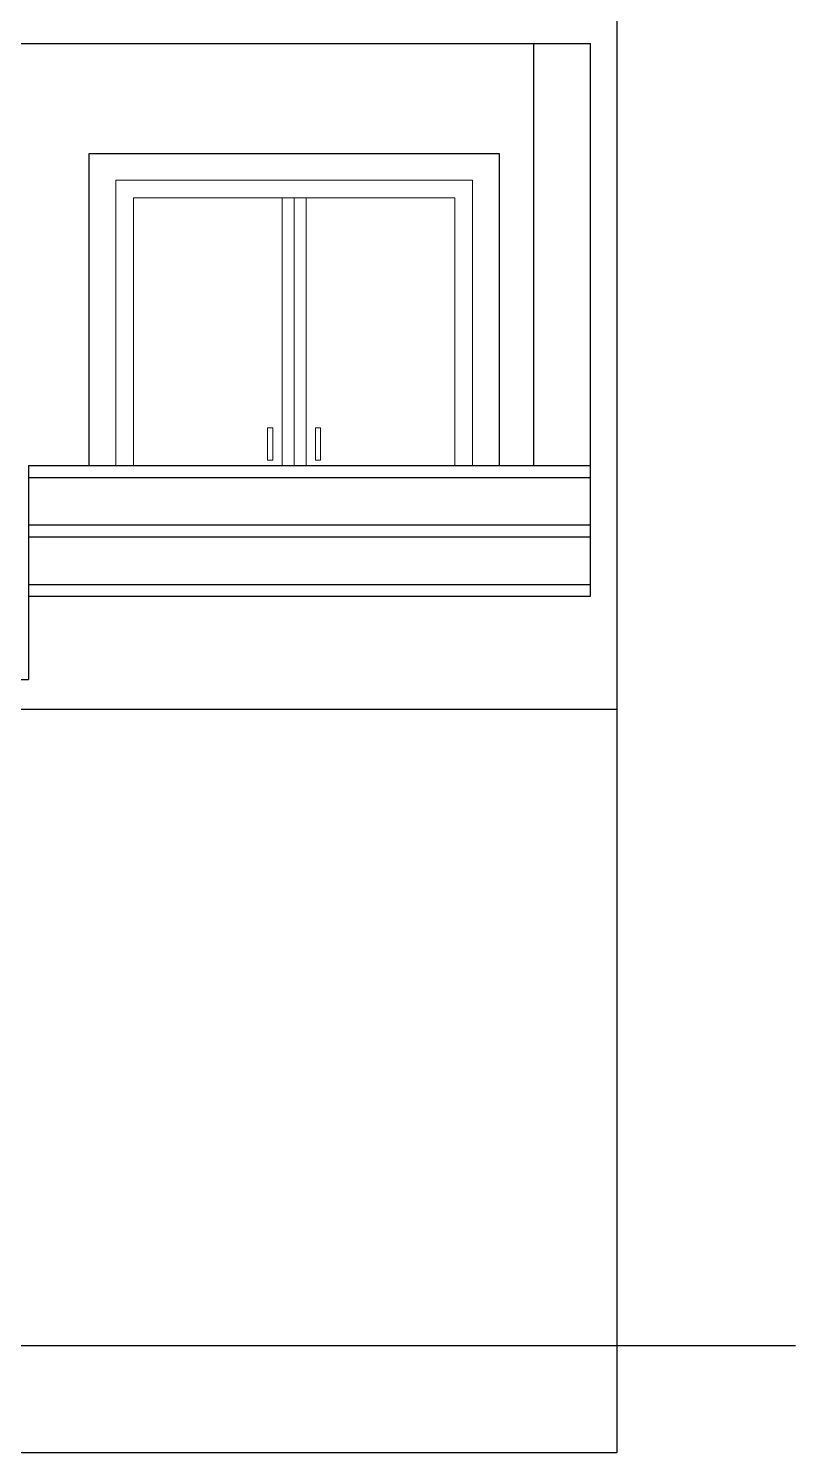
# Model space of a CAD drawing. Header units: inches. Extents: x -4962553 to -4957717, y -3263817 to -3261572.
# Drawn here: x -4961478.7 to -4961349.7, y -3263450.3 to -3263210.8 of the extents above; entities that cross this region are included whole.
import ezdxf

# ---------------------------------------------------------------- set-up
doc = ezdxf.new("R2010")
doc.units = ezdxf.units.IN
doc.header["$LTSCALE"] = 2
doc.header["$MEASUREMENT"] = 0
doc.layers.get('0').update_dxf_attribs({"linetype": 'CONTINUOUS'})
doc.layers.add('window', color=4, linetype='CONTINUOUS', lineweight=13)

msp = doc.modelspace()

# ---------------------------------------------------------------- linework, layer by layer
at = {"ltscale": 0.5}
for p, q in [((-4961379.65, -3263320.25), (-4961379.65, -3263208.25)), ((-4961538.65, -3263213.25), (-4961384.15, -3263213.25)), ((-4961393.65, -3263284.25), (-4961393.65, -3263213.25)), ((-4961384.15, -3263306.25), (-4961384.15, -3263213.25)), ((-4961478.65, -3263284.25), (-4961384.15, -3263284.25)), ((-4961478.65, -3263284.25), (-4961478.65, -3263320.25)), ((-4961478.65, -3263286.25), (-4961384.15, -3263286.25)), ((-4961478.65, -3263294.25), (-4961384.15, -3263294.25)), ((-4961478.65, -3263296.25), (-4961384.15, -3263296.25)), ((-4961478.65, -3263304.25), (-4961384.15, -3263304.25)), ((-4961478.65, -3263306.25), (-4961384.15, -3263306.25)), ((-4961538.65, -3263320.25), (-4961478.65, -3263320.25)), ((-4961379.65, -3263432.25), (-4961379.65, -3263320.25)), ((-4961697.78, -3263325.25), (-4961379.65, -3263325.25)), ((-4961697.78, -3263432.25), (-4961379.65, -3263432.25)), ((-4961379.65, -3263432.25), (-4961349.65, -3263432.25)), ((-4961379.65, -3263450.25), (-4961379.65, -3263432.25)), ((-4961697.78, -3263450.25), (-4961379.65, -3263450.25))]:
    msp.add_line(p, q, dxfattribs=at)
msp.add_lwpolyline([(-4961468.47, -3263284.25), (-4961468.47, -3263231.75), (-4961399.47, -3263231.75), (-4961399.47, -3263284.25)], dxfattribs=at)
at = {"layer": 'window'}
for p, q in [((-4961435.97, -3263239.25), (-4961435.97, -3263284.25)), ((-4961433.97, -3263239.25), (-4961433.97, -3263284.25)), ((-4961431.97, -3263239.25), (-4961431.97, -3263284.25))]:
    msp.add_line(p, q, dxfattribs=at)
for points in [[(-4961463.97, -3263284.25), (-4961463.97, -3263236.25), (-4961403.97, -3263236.25), (-4961403.97, -3263284.25)], [(-4961460.97, -3263284.25), (-4961460.97, -3263239.25), (-4961406.97, -3263239.25), (-4961406.97, -3263284.25)]]:
    msp.add_lwpolyline(points, dxfattribs=at)
for points in [[(-4961438.43, -3263277.91), (-4961437.56, -3263277.91), (-4961437.56, -3263283.34), (-4961438.43, -3263283.34)], [(-4961429.52, -3263277.91), (-4961430.38, -3263277.91), (-4961430.38, -3263283.34), (-4961429.52, -3263283.34)]]:
    msp.add_lwpolyline(points, close=True, dxfattribs=at)

doc.saveas('drawing.dxf')
